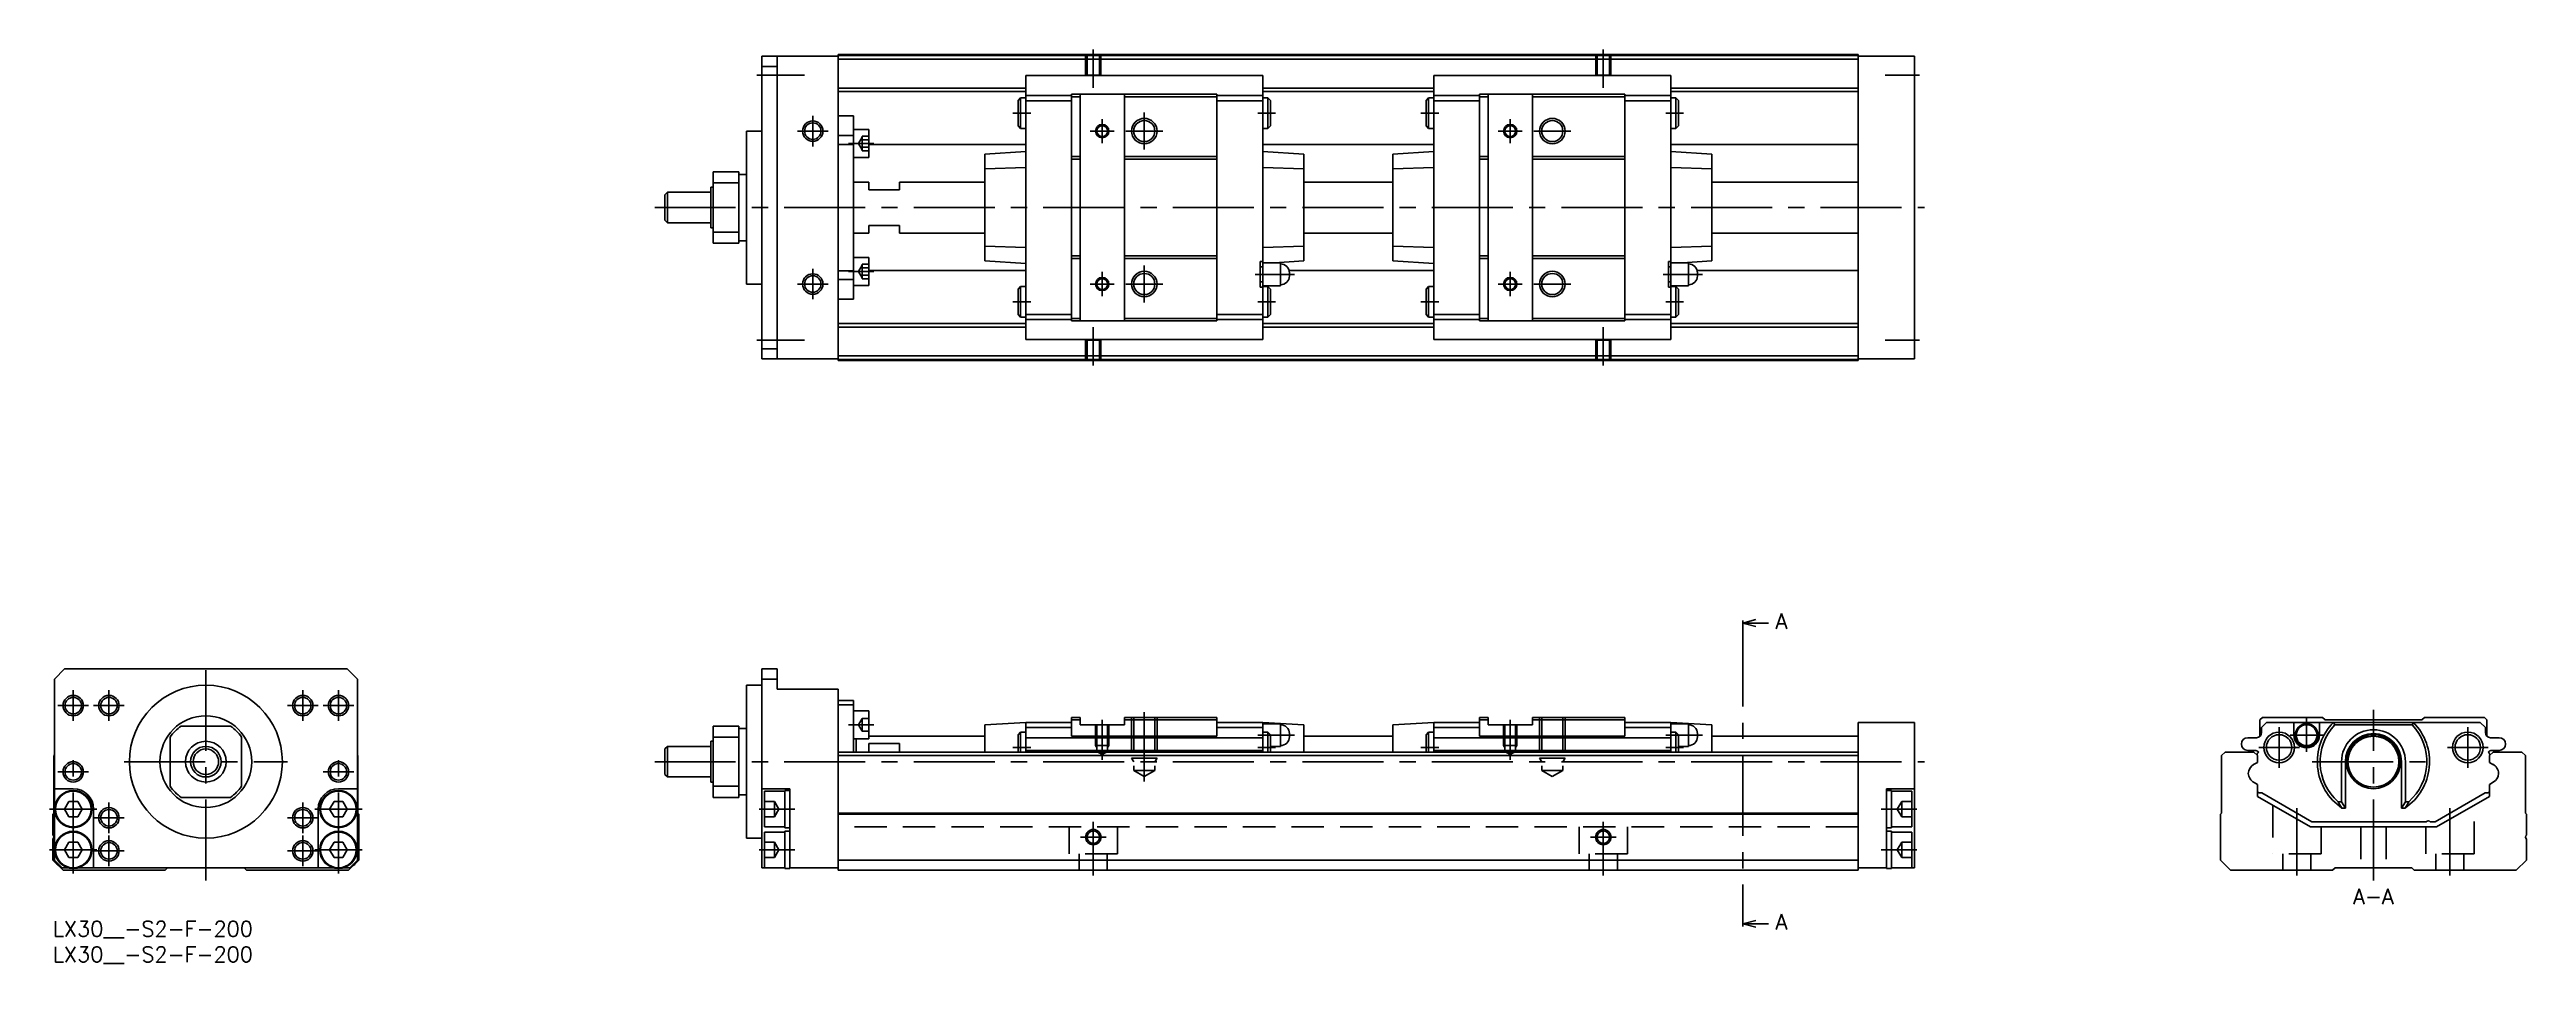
# Model space of a CAD drawing. Extents: x -1 to 485, y -8 to 171.
import ezdxf

# ---------------------------------------------------------------- set-up
doc = ezdxf.new("R2010")
doc.units = 0
doc.header["$LTSCALE"] = 0.5
doc.linetypes.add('CENTER', pattern=[50.8, 31.75, -6.35, 6.35, -6.35])
doc.linetypes.add('DASHED', pattern=[19.05, 12.7, -6.35])
for name, color, linetype in [('MSM_CENTER', 1, 'CENTER'), ('MSM_CONTINUOUS', 7, 'CONTINUOUS'), ('MSM_DASHED', 4, 'DASHED'), ('MSM_NARROW', 5, 'CONTINUOUS'), ('MSM_PART_NUMBER', 7, 'CONTINUOUS')]:
    doc.layers.add(name, color=color, linetype=linetype)
doc.styles.get("Standard").update_dxf_attribs({"font": 'txt.shx', "height": 3, "bigfont": 'bigfont.shx'})

msp = doc.modelspace()

# ---------------------------------------------------------------- linework, layer by layer
at = {"layer": 'MSM_CENTER'}
for p, q in [((204, 171), (204, 163.49)), ((304, 171), (304, 163.49)), ((138, 166), (147.4, 166)), ((359.25, 166), (366, 166)), ((149, 152), (149, 158)), ((188.25, 158.5), (191.75, 158.5)), ((205.75, 152.63), (205.75, 157.36)), ((214, 151.37), (214, 158.62)), ((239.75, 158.5), (236.25, 158.5)), ((268.25, 158.5), (271.75, 158.5)), ((285.75, 152.63), (285.75, 157.36)), ((319.75, 158.5), (316.25, 158.5)), ((146, 155), (152, 155)), ((156, 152.55), (161, 152.55)), ((208.11, 155), (203.39, 155)), ((210.38, 155), (217.62, 155)), ((288.11, 155), (283.39, 155)), ((290.38, 155), (297.62, 155)), ((118, 140), (367, 140)), ((149, 128), (149, 122)), ((156, 127.44), (161, 127.44)), ((205.75, 122.63), (205.75, 127.36)), ((214, 121.37), (214, 128.62)), ((235.75, 126.9), (243.45, 126.9)), ((285.75, 122.63), (285.75, 127.36)), ((315.75, 126.9), (323.45, 126.9)), ((146, 125), (152, 125)), ((188.25, 121.5), (191.75, 121.5)), ((208.11, 125), (203.39, 125)), ((210.38, 125), (217.62, 125)), ((239.75, 121.5), (236.25, 121.5)), ((268.25, 121.5), (271.75, 121.5)), ((288.11, 125), (283.39, 125)), ((290.38, 125), (297.62, 125)), ((319.75, 121.5), (316.25, 121.5)), ((138, 114), (147.4, 114)), ((204, 109), (204, 116.51)), ((304, 109), (304, 116.51)), ((359.25, 114), (366, 114)), ((331.38, 58), (331.38, 0)), ((30, 8), (30, 51.5)), ((4, 39.3), (4, 45.3)), ((11, 39.3), (11, 45.3)), ((49, 39.3), (49, 45.3)), ((56, 39.3), (56, 45.3)), ((1, 42.3), (7, 42.3)), ((8, 42.3), (14, 42.3)), ((52, 42.3), (46, 42.3)), ((59, 42.3), (53, 42.3)), ((205.75, 39.5), (205.75, 31.69)), ((214, 41), (214, 27.41)), ((285.75, 39.5), (285.75, 31.69)), ((441.9, 33.25), (441.9, 39.75)), ((455, 8), (455, 41.5)), ((156, 38.55), (161, 38.55)), ((188.25, 34.1), (191.75, 34.1)), ((236.25, 36.5), (243.45, 36.5)), ((236.25, 34.1), (239.75, 34.1)), ((268.25, 34.1), (271.75, 34.1)), ((316.25, 36.5), (323.45, 36.5)), ((316.25, 34.1), (319.75, 34.1)), ((432.5, 34.1), (440.5, 34.1)), ((436.5, 30.1), (436.5, 38.1)), ((438.65, 36.5), (445.15, 36.5)), ((477.5, 34.1), (469.5, 34.1)), ((473.5, 30.1), (473.5, 38.1)), ((1, 29.3), (7, 29.3)), ((4, 9.35), (4, 32.3)), ((14, 31.3), (46, 31.3)), ((59, 29.3), (53, 29.3)), ((56, 9.35), (56, 32.3)), ((118, 31.3), (367, 31.3)), ((443, 31.3), (467, 31.3)), ((-0.65, 22), (8.65, 22)), ((8, 20.3), (14, 20.3)), ((11, 17.3), (11, 23.3)), ((52, 20.3), (46, 20.3)), ((49, 17.3), (49, 23.3)), ((60.65, 22), (51.35, 22)), ((138.5, 22), (145.5, 22)), ((204, 19.5), (204, 9)), ((304, 19.5), (304, 9)), ((365.5, 22), (358.5, 22)), ((440, 22.18), (440, 9)), ((470, 22.18), (470, 9)), ((11, 10.8), (11, 16.8)), ((49, 10.8), (49, 16.8)), ((201.5, 16.5), (206.5, 16.5)), ((301.5, 16.5), (306.5, 16.5)), ((-0.65, 14), (8.65, 14)), ((8, 13.8), (14, 13.8)), ((52, 13.8), (46, 13.8)), ((60.65, 14), (51.35, 14)), ((138.5, 14), (145.5, 14)), ((365.5, 14), (358.5, 14))]:
    msp.add_line(p, q, dxfattribs=at)
at = {"layer": 'MSM_CONTINUOUS'}
for p, q in [((354, 170), (154, 170)), ((154, 110), (154, 170)), ((354, 170), (354, 110)), ((154, 169.7), (139, 169.7)), ((139, 110.3), (139, 169.7)), ((142, 167.7), (139, 167.7)), ((142, 169.7), (142, 110.3)), ((354, 169.8), (154, 169.8)), ((354, 169.1), (154, 169.1)), ((237.25, 165.9), (190.75, 165.9)), ((190.75, 165.9), (190.75, 114.1)), ((237.25, 165.9), (237.25, 114.1)), ((317.25, 165.9), (270.75, 165.9)), ((270.75, 165.9), (270.75, 114.1)), ((317.25, 165.9), (317.25, 114.1)), ((365, 169.7), (354, 169.7)), ((365, 169.7), (365, 110.3)), ((190.75, 163.45), (154, 163.45)), ((190.75, 162.75), (154, 162.75)), ((189.75, 161.5), (189.25, 161)), ((189.25, 156), (189.25, 161)), ((189.75, 155.5), (189.75, 161.5)), ((190.75, 161.5), (189.75, 161.5)), ((199.75, 161.95), (190.75, 161.95)), ((199.75, 160.95), (190.75, 160.95)), ((199.75, 162.25), (199.75, 117.75)), ((228.25, 162.25), (199.75, 162.25)), ((201.4, 161.75), (199.75, 161.75)), ((201.4, 162.25), (201.4, 117.75)), ((210.1, 162.25), (210.1, 117.75)), ((228.25, 161.75), (210.1, 161.75)), ((228.25, 162.25), (228.25, 117.75)), ((237.25, 161.95), (228.25, 161.95)), ((237.25, 160.95), (228.25, 160.95)), ((270.75, 163.45), (237.25, 163.45)), ((270.75, 162.75), (237.25, 162.75)), ((238.25, 161.5), (237.25, 161.5)), ((238.75, 161), (238.25, 161.5)), ((238.25, 155.5), (238.25, 161.5)), ((238.75, 156), (238.75, 161)), ((269.75, 161.5), (269.25, 161)), ((269.25, 156), (269.25, 161)), ((269.75, 155.5), (269.75, 161.5)), ((270.75, 161.5), (269.75, 161.5)), ((279.75, 161.95), (270.75, 161.95)), ((279.75, 160.95), (270.75, 160.95)), ((279.75, 162.25), (279.75, 117.75)), ((308.25, 162.25), (279.75, 162.25)), ((281.4, 161.75), (279.75, 161.75)), ((281.4, 162.25), (281.4, 117.75)), ((290.1, 162.25), (290.1, 117.75)), ((308.25, 161.75), (290.1, 161.75)), ((308.25, 162.25), (308.25, 117.75)), ((317.25, 161.95), (308.25, 161.95)), ((317.25, 160.95), (308.25, 160.95)), ((354, 163.45), (317.25, 163.45)), ((354, 162.75), (317.25, 162.75)), ((318.25, 161.5), (317.25, 161.5)), ((318.75, 161), (318.25, 161.5)), ((318.25, 155.5), (318.25, 161.5)), ((318.75, 156), (318.75, 161)), ((157, 158), (154, 158)), ((157, 158), (157, 122)), ((189.25, 156), (189.75, 155.5)), ((189.75, 155.5), (190.75, 155.5)), ((237.25, 155.5), (238.25, 155.5)), ((238.25, 155.5), (238.75, 156)), ((269.25, 156), (269.75, 155.5)), ((269.75, 155.5), (270.75, 155.5)), ((317.25, 155.5), (318.25, 155.5)), ((318.25, 155.5), (318.75, 156)), ((136, 155), (136, 125)), ((139, 155), (136, 155)), ((157, 154.13), (154, 154.13)), ((157, 152.38), (154, 152.38)), ((160, 155.3), (157, 155.3)), ((160, 155.3), (160, 149.8)), ((190.75, 152.36), (160, 152.36)), ((190.75, 151), (182.75, 150.47)), ((270.75, 152.36), (237.25, 152.36)), ((245.25, 150.47), (237.25, 151)), ((270.75, 151), (262.75, 150.47)), ((354, 152.36), (317.25, 152.36)), ((325.25, 150.47), (317.25, 151)), ((129.5, 147), (134.5, 147)), ((129.5, 147), (129.5, 133)), ((134.5, 147), (134.5, 133)), ((136, 146.5), (134.5, 146.5)), ((157, 149.8), (160, 149.8)), ((182.75, 129.53), (182.75, 150.47)), ((190.75, 147.86), (182.75, 147.6)), ((201.4, 150), (199.75, 150)), ((201.4, 149.5), (199.75, 149.5)), ((228.25, 150), (210.1, 150)), ((228.25, 149.5), (210.1, 149.5)), ((245.25, 147.6), (237.25, 147.86)), ((245.25, 150.47), (245.25, 129.53)), ((262.75, 129.53), (262.75, 150.47)), ((270.75, 147.86), (262.75, 147.6)), ((281.4, 150), (279.75, 150)), ((281.4, 149.5), (279.75, 149.5)), ((308.25, 150), (290.1, 150)), ((308.25, 149.5), (290.1, 149.5)), ((325.25, 147.6), (317.25, 147.86)), ((325.25, 150.47), (325.25, 129.53)), ((120.5, 143), (120, 142.5)), ((120, 142.5), (120, 137.5)), ((120.5, 143), (120.5, 137)), ((129, 143), (120.5, 143)), ((129, 144), (129, 136)), ((129.5, 144), (129, 144)), ((134.5, 144.82), (129.5, 144.82)), ((160, 145), (157, 145)), ((160, 145), (160, 143.5)), ((166, 143.5), (160, 143.5)), ((166, 145), (166, 143.5)), ((182.75, 145), (166, 145)), ((262.75, 145), (245.25, 145)), ((354, 145), (325.25, 145)), ((120, 137.5), (120.5, 137)), ((120.5, 137), (129, 137)), ((129, 136), (129.5, 136)), ((160, 136.5), (166, 136.5)), ((160, 136.5), (160, 135)), ((166, 136.5), (166, 135)), ((129.5, 135.18), (134.5, 135.18)), ((134.5, 133), (129.5, 133)), ((134.5, 133.5), (136, 133.5)), ((157, 135), (160, 135)), ((166, 135), (182.75, 135)), ((182.75, 132.4), (190.75, 132.14)), ((237.25, 132.14), (245.25, 132.4)), ((245.25, 135), (262.75, 135)), ((262.75, 132.4), (270.75, 132.14)), ((317.25, 132.14), (325.25, 132.4)), ((325.25, 135), (354, 135)), ((157, 127.62), (154, 127.62)), ((160, 130.19), (157, 130.19)), ((160, 130.19), (160, 124.69)), ((190.75, 127.64), (160, 127.64)), ((182.75, 129.53), (190.75, 129)), ((201.4, 130.5), (199.75, 130.5)), ((201.4, 130), (199.75, 130)), ((228.25, 130.5), (210.1, 130.5)), ((228.25, 130), (210.1, 130)), ((236.75, 129.4), (236.75, 124.4)), ((236.75, 129.4), (237.25, 129.4)), ((237.25, 128.4), (236.75, 128.4)), ((240.7, 129.15), (237.25, 129.15)), ((239.51, 129.15), (245.25, 129.53)), ((240.7, 129.15), (240.7, 124.65)), ((270.75, 127.64), (242.39, 127.64)), ((242.45, 127.2), (242.45, 126.6)), ((262.75, 129.53), (270.75, 129)), ((281.4, 130.5), (279.75, 130.5)), ((281.4, 130), (279.75, 130)), ((308.25, 130.5), (290.1, 130.5)), ((308.25, 130), (290.1, 130)), ((316.75, 129.4), (316.75, 124.4)), ((316.75, 129.4), (317.25, 129.4)), ((317.25, 128.4), (316.75, 128.4)), ((320.7, 129.15), (317.25, 129.15)), ((319.51, 129.15), (325.25, 129.53)), ((320.7, 129.15), (320.7, 124.65)), ((354, 127.64), (322.39, 127.64)), ((322.45, 127.2), (322.45, 126.6)), ((136, 125), (139, 125)), ((157, 125.87), (154, 125.87)), ((154, 122), (157, 122)), ((157, 124.69), (160, 124.69)), ((189.75, 124.5), (189.25, 124)), ((189.25, 124), (189.25, 119)), ((190.75, 124.5), (189.75, 124.5)), ((189.75, 124.5), (189.75, 118.5)), ((236.75, 125.4), (237.25, 125.4)), ((236.75, 124.4), (237.25, 124.4)), ((237.25, 124.65), (240.7, 124.65)), ((238.25, 124.5), (237.25, 124.5)), ((238.25, 124.5), (238.25, 118.5)), ((238.75, 124), (238.25, 124.5)), ((238.75, 124), (238.75, 119)), ((269.75, 124.5), (269.25, 124)), ((269.25, 124), (269.25, 119)), ((270.75, 124.5), (269.75, 124.5)), ((269.75, 124.5), (269.75, 118.5)), ((316.75, 125.4), (317.25, 125.4)), ((316.75, 124.4), (317.25, 124.4)), ((317.25, 124.65), (320.7, 124.65)), ((318.25, 124.5), (317.25, 124.5)), ((318.25, 124.5), (318.25, 118.5)), ((318.75, 124), (318.25, 124.5)), ((318.75, 124), (318.75, 119)), ((190.75, 117.25), (154, 117.25)), ((189.25, 119), (189.75, 118.5)), ((189.75, 118.5), (190.75, 118.5)), ((199.75, 119.05), (190.75, 119.05)), ((199.75, 118.05), (190.75, 118.05)), ((201.4, 118.25), (199.75, 118.25)), ((228.25, 117.75), (199.75, 117.75)), ((228.25, 118.25), (210.1, 118.25)), ((237.25, 119.05), (228.25, 119.05)), ((237.25, 118.05), (228.25, 118.05)), ((237.25, 118.5), (238.25, 118.5)), ((270.75, 117.25), (237.25, 117.25)), ((238.25, 118.5), (238.75, 119)), ((269.25, 119), (269.75, 118.5)), ((269.75, 118.5), (270.75, 118.5)), ((279.75, 119.05), (270.75, 119.05)), ((279.75, 118.05), (270.75, 118.05)), ((281.4, 118.25), (279.75, 118.25)), ((308.25, 117.75), (279.75, 117.75)), ((308.25, 118.25), (290.1, 118.25)), ((317.25, 119.05), (308.25, 119.05)), ((317.25, 118.05), (308.25, 118.05)), ((317.25, 118.5), (318.25, 118.5)), ((354, 117.25), (317.25, 117.25)), ((318.25, 118.5), (318.75, 119)), ((142, 112.3), (139, 112.3)), ((190.75, 116.55), (154, 116.55)), ((190.75, 114.1), (237.25, 114.1)), ((270.75, 116.55), (237.25, 116.55)), ((270.75, 114.1), (317.25, 114.1)), ((354, 116.55), (317.25, 116.55)), ((154, 110.3), (139, 110.3)), ((354, 110.9), (154, 110.9)), ((354, 110.2), (154, 110.2)), ((354, 110), (154, 110)), ((365, 110.3), (354, 110.3)), ((331.38, 58.5), (333.88, 59.17)), ((331.38, 59), (331.38, 58)), ((333.88, 57.83), (331.38, 58.5)), ((331.38, 58.5), (336.38, 58.5)), ((2.3, 49.5), (0.3, 47.5)), ((57.7, 49.5), (2.3, 49.5)), ((59.7, 47.5), (57.7, 49.5)), ((139, 10.5), (139, 49.5)), ((142, 49.5), (139, 49.5)), ((142, 45.5), (142, 49.5)), ((0.3, 12), (0.3, 47.5)), ((59.7, 47.5), (59.7, 12)), ((139, 46.3), (136, 46.3)), ((136, 46.3), (136, 16.3)), ((142, 47.5), (139, 47.5)), ((154, 45.5), (142, 45.5)), ((154, 45.5), (154, 10)), ((157, 43.3), (154, 43.3)), ((157, 42.45), (154, 42.45)), ((157, 43.3), (157, 33.2)), ((160, 41.3), (157, 41.3)), ((160, 41.3), (160, 35.8)), ((182.75, 38.5), (190.75, 39)), ((199.75, 39), (190.75, 39)), ((190.75, 33.2), (190.75, 39)), ((199.75, 40), (199.75, 36.29)), ((201.4, 40), (199.75, 40)), ((201.4, 39.5), (199.75, 39.5)), ((201.4, 40), (201.4, 38.5)), ((210.1, 40), (210.1, 38.5)), ((228.25, 40), (210.1, 40)), ((228.25, 39.5), (210.1, 39.5)), ((228.25, 40), (228.25, 36.29)), ((237.25, 39), (228.25, 39)), ((237.25, 39), (245.25, 38.5)), ((237.25, 33.2), (237.25, 39)), ((262.75, 38.5), (270.75, 39)), ((279.75, 39), (270.75, 39)), ((270.75, 33.2), (270.75, 39)), ((279.75, 40), (279.75, 36.29)), ((281.4, 40), (279.75, 40)), ((281.4, 39.5), (279.75, 39.5)), ((281.4, 40), (281.4, 38.5)), ((290.1, 40), (290.1, 38.5)), ((308.25, 40), (290.1, 40)), ((308.25, 39.5), (290.1, 39.5)), ((308.25, 40), (308.25, 36.29)), ((317.25, 39), (308.25, 39)), ((317.25, 39), (325.25, 38.5)), ((317.25, 33.2), (317.25, 39)), ((354, 39), (354, 10)), ((365, 39), (354, 39)), ((365, 39), (365, 10.5)), ((433.25, 40), (432.75, 39.5)), ((432.75, 39.5), (432.75, 36.29)), ((434.05, 39), (433.05, 38)), ((445, 40), (433.25, 40)), ((475.95, 39), (434.05, 39)), ((439.4, 39), (439.4, 36.5)), ((444.4, 36.5), (444.4, 39)), ((445.5, 39.5), (445, 40)), ((464.5, 39.5), (445.5, 39.5)), ((447.14, 39), (447.4, 38.5)), ((462.6, 38.5), (462.86, 39)), ((465, 40), (464.5, 39.5)), ((476.75, 40), (465, 40)), ((476.95, 38), (475.95, 39)), ((477.25, 39.5), (476.75, 40)), ((477.25, 36.29), (477.25, 39.5)), ((23, 26.48), (23, 36.12)), ((34.82, 38.3), (25.18, 38.3)), ((37, 26.48), (37, 36.12)), ((120.5, 34.3), (120, 33.8)), ((129, 34.3), (120.5, 34.3)), ((120.5, 34.3), (120.5, 28.3)), ((129.5, 35.3), (129, 35.3)), ((129, 35.3), (129, 27.3)), ((129.5, 38.3), (134.5, 38.3)), ((129.5, 38.3), (129.5, 24.3)), ((134.5, 36.12), (129.5, 36.12)), ((134.5, 38.3), (134.5, 24.3)), ((136, 37.8), (134.5, 37.8)), ((157, 35.8), (160, 35.8)), ((157.5, 33.2), (157.5, 35.8)), ((160, 36.3), (182.75, 36.3)), ((160, 34.87), (166, 34.87)), ((160, 34.87), (160, 33.2)), ((166, 34.87), (166, 33.2)), ((182.75, 33.2), (182.75, 38.5)), ((189.75, 37.1), (189.25, 36.6)), ((189.25, 36.6), (189.25, 33.2)), ((190.75, 37.1), (189.75, 37.1)), ((189.75, 37.1), (189.75, 33.2)), ((199.75, 38), (190.75, 38)), ((237.25, 36), (190.75, 36)), ((228.25, 36.29), (199.75, 36.29)), ((210.1, 38.5), (201.4, 38.5)), ((237.25, 38), (228.25, 38)), ((240.7, 38.75), (237.25, 38.75)), ((238.25, 37.1), (237.25, 37.1)), ((238.75, 36.6), (238.25, 37.1)), ((238.25, 37.1), (238.25, 33.2)), ((238.75, 36.6), (238.75, 33.2)), ((238.75, 34.25), (240.7, 34.25)), ((240.7, 38.75), (240.7, 34.25)), ((242.45, 36.8), (242.45, 36.2)), ((245.25, 38.5), (245.25, 33.2)), ((245.25, 36.3), (262.75, 36.3)), ((262.75, 33.2), (262.75, 38.5)), ((269.75, 37.1), (269.25, 36.6)), ((269.25, 36.6), (269.25, 33.2)), ((270.75, 37.1), (269.75, 37.1)), ((269.75, 37.1), (269.75, 33.2)), ((279.75, 38), (270.75, 38)), ((317.25, 36), (270.75, 36)), ((308.25, 36.29), (279.75, 36.29)), ((290.1, 38.5), (281.4, 38.5)), ((317.25, 38), (308.25, 38)), ((320.7, 38.75), (317.25, 38.75)), ((318.25, 37.1), (317.25, 37.1)), ((318.75, 36.6), (318.25, 37.1)), ((318.25, 37.1), (318.25, 33.2)), ((318.75, 36.6), (318.75, 33.2)), ((318.75, 34.25), (320.7, 34.25)), ((320.7, 38.75), (320.7, 34.25)), ((322.45, 36.8), (322.45, 36.2)), ((325.25, 38.5), (325.25, 33.2)), ((325.25, 36.3), (354, 36.3)), ((432.05, 36), (430.35, 36)), ((433.05, 38), (433.05, 37)), ((447.4, 38.5), (462.6, 38.5)), ((476.95, 37), (476.95, 38)), ((479.65, 36), (477.95, 36)), ((0.2, 32.5), (0.3, 32.6)), ((0.2, 21.2), (0.2, 32.5)), ((59.7, 32.6), (59.8, 32.5)), ((59.8, 32.5), (59.8, 21.2)), ((120, 33.8), (120, 28.8)), ((354, 33.2), (154, 33.2)), ((354, 32.5), (154, 32.5)), ((237.25, 33.5), (190.75, 33.5)), ((317.25, 33.5), (270.75, 33.5)), ((425.2, 32.5), (425.9, 33.2)), ((425.2, 21.2), (425.2, 32.5)), ((425.9, 33.2), (431.55, 33.2)), ((430.35, 33.5), (431.75, 33.5)), ((432.25, 31.15), (431.5, 30.72)), ((431.55, 33.2), (432.25, 32.5)), ((432.2, 32.55), (432.2, 32.7)), ((432.2, 32.7), (432.2, 32.55)), ((432.25, 32.5), (432.2, 32.55)), ((432.25, 31.15), (432.25, 32.5)), ((432.25, 32.5), (432.25, 31.15)), ((448.74, 31.3), (448.74, 23.45)), ((449.5, 31.3), (449.5, 22.2)), ((460.5, 31.3), (460.5, 22.2)), ((461.26, 23.45), (461.26, 31.3)), ((477.75, 32.5), (478.45, 33.2)), ((477.75, 32.5), (477.8, 32.55)), ((477.75, 31.15), (477.75, 32.5)), ((477.75, 31.15), (477.75, 32.5)), ((478.4, 30.78), (477.75, 31.15)), ((478.4, 30.78), (477.75, 31.15)), ((477.8, 32.7), (477.8, 32.55)), ((477.8, 32.55), (477.8, 32.7)), ((478.25, 33.5), (479.65, 33.5)), ((478.45, 33.2), (484.1, 33.2)), ((484.1, 33.2), (484.8, 32.5)), ((484.8, 32.5), (484.8, 21.2)), ((0.3, 26), (4, 26)), ((25.18, 24.3), (34.82, 24.3)), ((56, 26), (59.7, 26)), ((120, 28.8), (120.5, 28.3)), ((120.5, 28.3), (129, 28.3)), ((129, 27.3), (129.5, 27.3)), ((129.5, 26.48), (134.5, 26.48)), ((134.5, 24.3), (129.5, 24.3)), ((134.5, 24.8), (136, 24.8)), ((144.5, 26), (139, 26)), ((143.5, 25.5), (139.5, 25.5)), ((139.5, 25.5), (139.5, 18.5)), ((144.5, 25.65), (143.5, 25.65)), ((143.5, 25.65), (143.5, 18.35)), ((144.5, 26), (144.5, 10.35)), ((365, 26), (359.5, 26)), ((359.5, 26), (359.5, 10.35)), ((360.5, 25.65), (359.5, 25.65)), ((360.5, 25.65), (360.5, 18.35)), ((364.5, 25.5), (360.5, 25.5)), ((364.5, 25.5), (364.5, 18.5)), ((431.6, 27.22), (432.25, 26.85)), ((432.25, 26.85), (432.25, 24.5)), ((432.25, 24.5), (442.64, 18.5)), ((432.7, 25.16), (433.1, 25.16)), ((433.1, 25.16), (442.91, 19.5)), ((467.09, 19.5), (476.9, 25.16)), ((467.36, 18.5), (477.75, 24.5)), ((476.9, 25.16), (477.3, 25.16)), ((477.75, 26.85), (478.5, 27.28)), ((477.75, 26.85), (478.5, 27.28)), ((477.75, 25.45), (477.75, 26.85)), ((477.75, 24.5), (477.75, 26.85)), ((0, 21), (0.2, 21.2)), ((0, 16.9), (0, 21)), ((3.13, 23.5), (2.27, 22)), ((2.27, 22), (3.13, 20.5)), ((3.13, 23.5), (4.87, 23.5)), ((3.13, 20.5), (4.87, 20.5)), ((5.73, 22), (4.87, 23.5)), ((4.87, 20.5), (5.73, 22)), ((8, 22), (8, 10.5)), ((52, 10.5), (52, 22)), ((55.13, 23.5), (54.27, 22)), ((54.27, 22), (55.13, 20.5)), ((55.13, 23.5), (56.87, 23.5)), ((55.13, 20.5), (56.87, 20.5)), ((57.73, 22), (56.87, 23.5)), ((56.87, 20.5), (57.73, 22)), ((59.8, 21.2), (60, 21)), ((60, 21), (60, 12)), ((354, 21.2), (154, 21.2)), ((354, 21), (154, 21)), ((425, 21), (425.2, 21.2)), ((425, 12), (425, 21)), ((442.91, 19.5), (465.35, 19.5)), ((448.07, 23.45), (448.74, 23.45)), ((448.74, 23.45), (449.5, 22.2)), ((448.82, 22.2), (449.5, 22.2)), ((460.5, 22.2), (461.26, 23.45)), ((460.5, 22.2), (461.18, 22.2)), ((461.26, 23.45), (461.93, 23.45)), ((466.15, 19.5), (467.09, 19.5)), ((484.8, 21.2), (485, 21)), ((485, 21), (485, 16.9)), ((0, 12), (0, 16.1)), ((3.13, 15.5), (2.27, 14)), ((3.13, 15.5), (4.87, 15.5)), ((5.73, 14), (4.87, 15.5)), ((55.13, 15.5), (54.27, 14)), ((55.13, 15.5), (56.87, 15.5)), ((57.73, 14), (56.87, 15.5)), ((136, 16.3), (139, 16.3)), ((139.5, 18.5), (143.5, 18.5)), ((143.5, 17.5), (139.5, 17.5)), ((139.5, 17.5), (139.5, 10.5)), ((143.5, 18.35), (144.5, 18.35)), ((144.5, 17.65), (143.5, 17.65)), ((143.5, 17.65), (143.5, 10.35)), ((359.5, 18.35), (360.5, 18.35)), ((360.5, 17.65), (359.5, 17.65)), ((360.5, 18.5), (364.5, 18.5)), ((360.5, 17.65), (360.5, 10.35)), ((364.5, 17.5), (360.5, 17.5)), ((364.5, 17.5), (364.5, 10.5)), ((442.64, 18.5), (467.36, 18.5)), ((485, 16.1), (485, 12)), ((2, 10), (0, 12)), ((1.8, 10.5), (0.3, 12)), ((2.96, 10.5), (1.8, 10.5)), ((22, 10), (2, 10)), ((2.27, 14), (3.13, 12.5)), ((3.13, 12.5), (4.87, 12.5)), ((4.87, 12.5), (5.73, 14)), ((54.96, 10.5), (5.04, 10.5)), ((22.5, 10.5), (22, 10)), ((38, 10), (37.5, 10.5)), ((58, 10), (38, 10)), ((54.27, 14), (55.13, 12.5)), ((55.13, 12.5), (56.87, 12.5)), ((56.87, 12.5), (57.73, 14)), ((58.2, 10.5), (57.04, 10.5)), ((60, 12), (58, 10)), ((59.7, 12), (58.2, 10.5)), ((143.5, 10.5), (139, 10.5)), ((143.5, 10.35), (144.5, 10.35)), ((154, 10.5), (144.5, 10.5)), ((354, 12), (154, 12)), ((354, 10), (154, 10)), ((359.5, 10.5), (354, 10.5)), ((359.5, 10.35), (360.5, 10.35)), ((360.5, 10.5), (365, 10.5)), ((427, 10), (425, 12)), ((447, 10), (427, 10)), ((447.5, 10.5), (447, 10)), ((462.5, 10.5), (447.5, 10.5)), ((463, 10), (462.5, 10.5)), ((483, 10), (463, 10)), ((485, 12), (483, 10)), ((331.38, -0.5), (333.88, 0.17)), ((331.38, 0), (331.38, -1)), ((333.88, -1.17), (331.38, -0.5)), ((331.38, -0.5), (336.38, -0.5))]:
    msp.add_line(p, q, dxfattribs=at)
for centre, radius in [((149, 155), 1.62), ((205.75, 155), 1.06), ((205.75, 155), 1.06), ((214, 155), 2.07), ((214, 155), 2.07), ((285.75, 155), 1.06), ((285.75, 155), 1.06), ((294, 155), 2.07), ((294, 155), 2.07), ((149, 125), 1.62), ((214, 125), 2.07), ((214, 125), 2.07), ((294, 125), 2.07), ((294, 125), 2.07), ((205.75, 125), 1.06), ((205.75, 125), 1.06), ((285.75, 125), 1.06), ((285.75, 125), 1.06), ((4, 42.3), 1.62), ((11, 42.3), 1.62), ((30, 31.3), 15), ((49, 42.3), 1.62), ((56, 42.3), 1.62), ((30, 31.3), 9), ((30, 31.3), 4), ((30, 31.3), 3), ((436.5, 34.1), 3), ((436.5, 34.1), 2.5), ((441.9, 36.5), 2.25), ((441.9, 36.5), 2.05), ((455, 31.3), 5.3), ((455, 31.3), 5), ((473.5, 34.1), 3), ((473.5, 34.1), 2.5), ((4, 29.3), 1.62), ((30, 31.3), 2.5), ((56, 29.3), 1.62), ((4, 22), 3.65), ((4, 22), 3.5), ((56, 22), 3.65), ((56, 22), 3.5), ((11, 20.3), 1.62), ((49, 20.3), 1.62), ((4, 14), 3.65), ((4, 14), 3.5), ((11, 13.8), 1.62), ((49, 13.8), 1.62), ((56, 14), 3.65), ((56, 14), 3.5), ((204, 16.5), 1.23), ((304, 16.5), 1.23)]:
    msp.add_circle(centre, radius, dxfattribs=at)
for centre, radius, start, end in [((240.7, 127.2), 1.75, 0, 90), ((240.7, 126.6), 1.75, 270, 0), ((320.7, 127.2), 1.75, 0, 90), ((320.7, 126.6), 1.75, 270, 0), ((455, 31.3), 11, 135.573, 235.8196), ((455, 31.3), 11, 304.1804, 44.427), ((30, 31.3), 8.5, 124.5603, 145.4397), ((30, 31.3), 8.5, 34.5603, 55.4397), ((240.7, 36.8), 1.75, 0, 90), ((240.7, 36.2), 1.75, 270, 0), ((320.7, 36.8), 1.75, 0, 90), ((320.7, 36.2), 1.75, 270, 0), ((430.35, 34.75), 1.25, 90, 270), ((432.05, 37), 1, 270, 0), ((441.9, 36.5), 2.5, 180, 0), ((455, 31.3), 10.47, 136.5713, 228.5552), ((455, 31.3), 6.26, 0, 180), ((455, 31.3), 5.5, 0, 180), ((455, 31.3), 10.47, 311.4448, 43.4287), ((477.95, 37), 1, 180, 270), ((479.65, 34.75), 1.25, 270, 90), ((432.65, 28.85), 2.2, 121.4553, 176.019), ((431.75, 32.5), 1, 41.234, 90), ((432.7, 32.7), 0.5, 113.3254, 180), ((478.25, 32.5), 1, 90, 138.766), ((477.3, 32.7), 0.5, 0, 66.6746), ((477.35, 28.85), 2.2, 3.981, 61.4552), ((4, 22), 4, 0, 90), ((30, 31.3), 8.5, 214.5603, 235.4397), ((30, 31.3), 8.5, 304.5603, 325.4397), ((56, 22), 4, 90, 180), ((432.65, 29.15), 2.2, 183.981, 241.4552), ((432.7, 25.66), 0.5, 205.8419, 270), ((477.3, 25.66), 0.5, 270, 334.1581), ((477.35, 29.15), 2.2, 301.4553, 356.019), ((477.35, 29.15), 2.2, 301.4553, 356.019), ((456, 27.35), 8.83, 206.1475, 215.6253), ((454, 27.35), 8.84, 324.3755, 333.8517), ((465.75, 19.2), 0.5, 36.8699, 143.1301), ((-0.3, 16.5), 0.5, 306.8699, 53.1301), ((485.3, 16.5), 0.5, 126.8699, 233.1301), ((2.3, 12.5), 2, 216.8699, 233.1301), ((57.7, 12.5), 2, 306.8699, 323.1301)]:
    msp.add_arc(centre, radius, start, end, dxfattribs=at)
at = {"layer": 'MSM_DASHED'}
for p, q in [((202.5, 170), (202.5, 166)), ((202.77, 165.9), (202.77, 170)), ((205.23, 170), (205.23, 165.9)), ((205.5, 170), (205.5, 166)), ((302.5, 170), (302.5, 166)), ((302.77, 165.9), (302.77, 170)), ((305.23, 170), (305.23, 165.9)), ((305.5, 170), (305.5, 166)), ((202.56, 165.9), (202.5, 166)), ((202.5, 166), (205.5, 166)), ((205.44, 165.9), (205.5, 166)), ((302.56, 165.9), (302.5, 166)), ((302.5, 166), (305.5, 166)), ((305.44, 165.9), (305.5, 166)), ((158.7, 153.8), (157.98, 152.55)), ((158.7, 151.3), (157.98, 152.55)), ((158.7, 154), (160, 154)), ((158.7, 154), (158.7, 151.11)), ((158.7, 153.28), (160, 153.28)), ((158.7, 151.83), (160, 151.83)), ((158.7, 151.11), (160, 151.11)), ((158.7, 128.69), (157.98, 127.44)), ((158.7, 126.19), (157.98, 127.44)), ((158.7, 128.89), (160, 128.89)), ((158.7, 126), (158.7, 128.89)), ((158.7, 128.17), (160, 128.17)), ((158.7, 126.72), (160, 126.72)), ((158.7, 126), (160, 126)), ((202.56, 114.1), (202.5, 114)), ((202.5, 110), (202.5, 114)), ((202.5, 114), (205.5, 114)), ((202.77, 114.1), (202.77, 110)), ((205.23, 110), (205.23, 114.1)), ((205.44, 114.1), (205.5, 114)), ((205.5, 110), (205.5, 114)), ((302.56, 114.1), (302.5, 114)), ((302.5, 110), (302.5, 114)), ((302.5, 114), (305.5, 114)), ((302.77, 114.1), (302.77, 110)), ((305.23, 110), (305.23, 114.1)), ((305.44, 114.1), (305.5, 114)), ((305.5, 110), (305.5, 114)), ((158.7, 39.8), (157.98, 38.55)), ((158.7, 39.8), (160, 39.8)), ((158.7, 39.8), (158.7, 37.3)), ((211.5, 40), (211.5, 32)), ((211.93, 40), (211.93, 29.6)), ((216.07, 40), (216.07, 29.6)), ((216.5, 40), (216.5, 32)), ((291.5, 40), (291.5, 32)), ((291.93, 40), (291.93, 29.6)), ((296.07, 40), (296.07, 29.6)), ((296.5, 40), (296.5, 32)), ((158.7, 37.3), (157.98, 38.55)), ((158.7, 38.55), (160, 38.55)), ((158.7, 37.3), (160, 37.3)), ((204.45, 38.5), (204.45, 34.5)), ((207.05, 34.5), (204.45, 34.5)), ((204.45, 34.5), (204.69, 34.08)), ((204.69, 33.3), (204.69, 38.5)), ((206.81, 38.5), (206.81, 33.3)), ((207.05, 34.5), (206.81, 34.08)), ((207.05, 38.5), (207.05, 34.5)), ((284.45, 38.5), (284.45, 34.5)), ((287.05, 34.5), (284.45, 34.5)), ((284.45, 34.5), (284.69, 34.08)), ((284.69, 33.3), (284.69, 38.5)), ((286.81, 38.5), (286.81, 33.3)), ((287.05, 34.5), (286.81, 34.08)), ((287.05, 38.5), (287.05, 34.5)), ((205.75, 32.69), (204.69, 33.3)), ((204.69, 33.3), (206.81, 33.3)), ((206.81, 33.3), (205.75, 32.69)), ((211.5, 32), (216.5, 32)), ((211.5, 32), (211.93, 31.25)), ((216.07, 29.6), (211.93, 29.6)), ((211.93, 29.6), (214, 28.41)), ((216.07, 29.6), (214, 28.41)), ((216.5, 32), (216.07, 31.25)), ((285.75, 32.69), (284.69, 33.3)), ((284.69, 33.3), (286.81, 33.3)), ((286.81, 33.3), (285.75, 32.69)), ((291.5, 32), (296.5, 32)), ((291.5, 32), (291.93, 31.25)), ((296.07, 29.6), (291.93, 29.6)), ((291.93, 29.6), (294, 28.41)), ((296.07, 29.6), (294, 28.41)), ((296.5, 32), (296.07, 31.25)), ((141.5, 23.5), (139.5, 23.5)), ((141.5, 22), (139.5, 22)), ((141.5, 20.5), (139.5, 20.5)), ((141.5, 20.5), (141.5, 23.5)), ((141.5, 23.5), (142.37, 22)), ((141.5, 20.5), (142.37, 22)), ((362.5, 23.5), (361.63, 22)), ((362.5, 20.5), (361.63, 22)), ((362.5, 20.5), (362.5, 23.5)), ((362.5, 23.5), (364.5, 23.5)), ((362.5, 22), (364.5, 22)), ((362.5, 20.5), (364.5, 20.5)), ((435.25, 22.77), (435.25, 13.2)), ((474.75, 13.2), (474.75, 22.77)), ((141.5, 15.5), (139.5, 15.5)), ((141.5, 12.5), (141.5, 15.5)), ((141.5, 15.5), (142.37, 14)), ((354, 18.5), (154, 18.5)), ((199.25, 18.5), (199.25, 13.2)), ((208.75, 13.2), (208.75, 18.5)), ((299.25, 18.5), (299.25, 13.2)), ((308.75, 13.2), (308.75, 18.5)), ((362.5, 15.5), (361.63, 14)), ((362.5, 12.5), (362.5, 15.5)), ((362.5, 15.5), (364.5, 15.5)), ((444.75, 13.2), (444.75, 18.5)), ((452.5, 18.5), (452.5, 10.5)), ((457.5, 18.5), (457.5, 10.5)), ((465.25, 18.5), (465.25, 13.2)), ((141.5, 14), (139.5, 14)), ((141.5, 12.5), (139.5, 12.5)), ((141.5, 12.5), (142.37, 14)), ((208.75, 13.2), (199.25, 13.2)), ((201.25, 13.2), (201.25, 10)), ((206.75, 10), (206.75, 13.2)), ((308.75, 13.2), (299.25, 13.2)), ((301.25, 13.2), (301.25, 10)), ((306.75, 10), (306.75, 13.2)), ((362.5, 12.5), (361.63, 14)), ((362.5, 14), (364.5, 14)), ((362.5, 12.5), (364.5, 12.5)), ((444.75, 13.2), (435.25, 13.2)), ((437.25, 13.2), (437.25, 10)), ((442.75, 10), (442.75, 13.2)), ((474.75, 13.2), (465.25, 13.2)), ((467.25, 13.2), (467.25, 10)), ((472.75, 10), (472.75, 13.2))]:
    msp.add_line(p, q, dxfattribs=at)
at = {"layer": 'MSM_NARROW'}
for centre, radius in [((149, 155), 2), ((205.75, 155), 1.3), ((214, 155), 2.5), ((285.75, 155), 1.3), ((294, 155), 2.5), ((149, 125), 2), ((205.75, 125), 1.3), ((214, 125), 2.5), ((285.75, 125), 1.3), ((294, 125), 2.5), ((4, 42.3), 2), ((11, 42.3), 2), ((49, 42.3), 2), ((56, 42.3), 2), ((4, 29.3), 2), ((56, 29.3), 2), ((11, 20.3), 2), ((49, 20.3), 2), ((11, 13.8), 2), ((49, 13.8), 2), ((204, 16.5), 1.5), ((304, 16.5), 1.5)]:
    msp.add_circle(centre, radius, dxfattribs=at)

# ---------------------------------------------------------------- texts
at = {"layer": 'MSM_PART_NUMBER'}
for s, p in [('A', (337.79, 57.37)), ('A-A', (451.01, 3.36)), ('LX30__-S2-F-200', (0, -3)), ('A', (337.79, -1.63)), ('LX30__-S2-F-200', (0, -8))]:
    msp.add_text(s, height=3, dxfattribs=at).set_placement(p)

doc.saveas('drawing.dxf')
